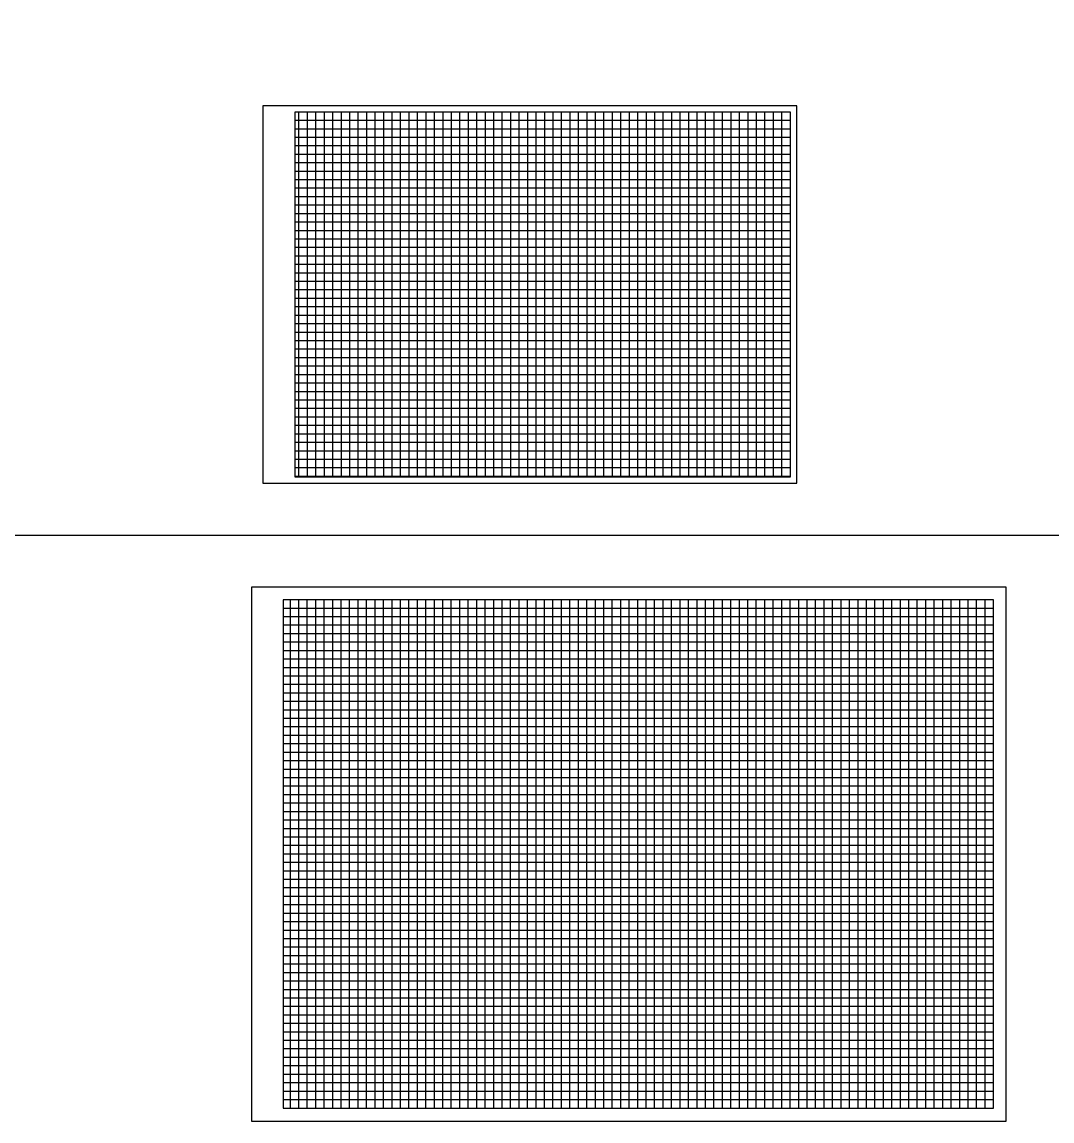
# Model space of a CAD drawing. Header units: millimetres. Extents: x 38046 to 69892, y 8139 to 15731.
# Drawn here: x 41278 to 42088, y 12161 to 13025 of the extents above; entities that cross this region are included whole.
import ezdxf

# ---------------------------------------------------------------- set-up
doc = ezdxf.new("R2010")
doc.units = ezdxf.units.MM
doc.header["$LTSCALE"] = 1000
doc.header["$MEASUREMENT"] = 0
doc.layers.get('0').update_dxf_attribs({"color": 3})
doc.layers.add('PUB_TITLE', color=4, linetype='Continuous')
doc.layers.add('图层3', color=253, linetype='Continuous')

msp = doc.modelspace()

# ---------------------------------------------------------------- linework, layer by layer
for points in [[(41495.91, 12667.57), (41495.91, 12954.57)], [(41502.57, 12667.57), (41502.57, 12954.57)], [(41509.24, 12667.57), (41509.24, 12954.57)], [(41509.24, 12667.57), (41509.24, 12954.57)], [(41515.91, 12667.57), (41515.91, 12954.57)], [(41522.57, 12667.57), (41522.57, 12954.57)], [(41529.24, 12667.57), (41529.24, 12954.57)], [(41535.91, 12667.57), (41535.91, 12954.57)], [(41542.57, 12667.57), (41542.57, 12954.57)], [(41549.24, 12667.57), (41549.24, 12954.57)], [(41555.91, 12667.57), (41555.91, 12954.57)], [(41562.57, 12667.57), (41562.57, 12954.57)], [(41569.24, 12667.57), (41569.24, 12954.57)], [(41575.91, 12667.57), (41575.91, 12954.57)], [(41582.57, 12667.57), (41582.57, 12954.57)], [(41589.24, 12667.57), (41589.24, 12954.57)], [(41589.24, 12667.57), (41589.24, 12954.57)], [(41595.91, 12667.57), (41595.91, 12954.57)], [(41602.57, 12667.57), (41602.57, 12954.57)], [(41609.24, 12667.57), (41609.24, 12954.57)], [(41623.07, 12954.57), (41615.57, 12954.57)], [(41615.91, 12667.57), (41615.91, 12954.57)], [(41615.91, 12667.57), (41615.91, 12954.57)], [(41622.57, 12667.57), (41622.57, 12954.57)], [(41629.24, 12667.57), (41629.24, 12954.57)], [(41635.91, 12667.57), (41635.91, 12954.57)], [(41642.57, 12667.57), (41642.57, 12954.57)], [(41649.24, 12667.57), (41649.24, 12954.57)], [(41655.91, 12667.57), (41655.91, 12954.57)], [(41662.57, 12667.57), (41662.57, 12954.57)], [(41669.24, 12667.57), (41669.24, 12954.57)], [(41675.91, 12667.57), (41675.91, 12954.57)], [(41682.57, 12667.57), (41682.57, 12954.57)], [(41689.24, 12667.57), (41689.24, 12954.57)], [(41695.91, 12667.57), (41695.91, 12954.57)], [(41695.91, 12667.57), (41695.91, 12954.57)], [(41702.57, 12667.57), (41702.57, 12954.57)], [(41709.24, 12667.57), (41709.24, 12954.57)], [(41715.91, 12667.57), (41715.91, 12954.57)], [(41722.57, 12667.57), (41722.57, 12954.57)], [(41729.24, 12667.57), (41729.24, 12954.57)], [(41735.91, 12667.57), (41735.91, 12954.57)], [(41742.57, 12667.57), (41742.57, 12954.57)], [(41749.24, 12667.57), (41749.24, 12954.57)], [(41755.91, 12667.57), (41755.91, 12954.57)], [(41762.57, 12667.57), (41762.57, 12954.57)], [(41769.24, 12667.57), (41769.24, 12954.57)], [(41775.91, 12667.57), (41775.91, 12954.57)], [(41782.57, 12667.57), (41782.57, 12954.57)], [(41789.24, 12667.57), (41789.24, 12954.57)], [(41795.91, 12667.57), (41795.91, 12954.57)], [(41802.57, 12667.57), (41802.57, 12954.57)], [(41809.24, 12667.57), (41809.24, 12954.57)], [(41815.91, 12667.57), (41815.91, 12954.57)], [(41822.57, 12667.57), (41822.57, 12954.57)], [(41829.24, 12667.57), (41829.24, 12954.57)], [(41835.91, 12667.57), (41835.91, 12954.57)], [(41842.57, 12667.57), (41842.57, 12954.57)], [(41849.24, 12667.57), (41849.24, 12954.57)], [(41855.91, 12667.57), (41855.91, 12954.57)], [(41862.57, 12667.57), (41862.57, 12954.57)], [(41869.24, 12667.57), (41869.24, 12954.57)], [(41875.91, 12667.57), (41875.91, 12954.57)], [(41882.57, 12791.95), (41882.57, 12954.57)], [(41882.57, 12947.9), (41492.57, 12947.9)], [(41882.57, 12941.23), (41492.57, 12941.23)], [(41882.57, 12934.57), (41492.57, 12934.57)], [(41882.57, 12927.9), (41492.57, 12927.9)], [(41882.57, 12921.23), (41492.57, 12921.23)], [(41882.57, 12914.57), (41492.57, 12914.57)], [(41882.57, 12907.9), (41492.57, 12907.9)], [(41882.57, 12901.23), (41492.57, 12901.23)], [(41882.57, 12894.57), (41492.57, 12894.57)], [(41882.57, 12887.9), (41492.57, 12887.9)], [(41882.57, 12881.23), (41492.57, 12881.23)], [(41882.57, 12874.57), (41492.57, 12874.57)], [(41882.57, 12867.9), (41492.57, 12867.9)], [(41882.57, 12861.23), (41492.57, 12861.23)], [(41882.57, 12854.57), (41492.57, 12854.57)], [(41882.57, 12847.9), (41492.57, 12847.9)], [(41882.57, 12841.23), (41492.57, 12841.23)], [(41882.57, 12834.57), (41492.57, 12834.57)], [(41882.57, 12827.9), (41492.57, 12827.9)], [(41882.57, 12821.23), (41492.57, 12821.23)], [(41882.57, 12814.57), (41492.57, 12814.57)], [(41882.57, 12807.9), (41492.57, 12807.9)], [(41882.57, 12801.23), (41492.57, 12801.23)], [(41882.57, 12794.57), (41492.57, 12794.57)], [(41882.57, 12787.9), (41492.57, 12787.9)], [(41882.57, 12781.23), (41492.57, 12781.23)], [(41882.57, 12774.57), (41492.57, 12774.57)], [(41882.57, 12767.9), (41492.57, 12767.9)], [(41882.57, 12761.23), (41492.57, 12761.23)], [(41882.57, 12754.57), (41492.57, 12754.57)], [(41882.57, 12747.9), (41492.57, 12747.9)], [(41882.57, 12741.23), (41492.57, 12741.23)], [(41882.57, 12734.57), (41492.57, 12734.57)], [(41882.57, 12727.9), (41492.57, 12727.9)], [(41882.57, 12721.23), (41492.57, 12721.23)], [(41882.57, 12714.57), (41492.57, 12714.57)], [(41882.57, 12707.9), (41492.57, 12707.9)], [(41882.57, 12701.23), (41492.57, 12701.23)], [(41882.57, 12694.57), (41492.57, 12694.57)], [(41882.57, 12687.9), (41492.57, 12687.9)], [(41882.57, 12681.23), (41492.57, 12681.23)], [(41882.57, 12674.57), (41492.57, 12674.57)], [(41882.57, 12667.9), (41492.57, 12667.9)], [(42042.46, 12564.1), (41483.46, 12564.1)], [(41489.12, 12170.77), (41489.12, 12570.77)], [(41495.79, 12170.77), (41495.79, 12570.77)], [(41502.46, 12170.77), (41502.46, 12570.77)], [(41509.12, 12170.77), (41509.12, 12570.77)], [(41515.79, 12170.77), (41515.79, 12570.77)], [(41522.46, 12170.77), (41522.46, 12570.77)], [(41529.12, 12170.77), (41529.12, 12570.77)], [(41535.79, 12170.77), (41535.79, 12570.77)], [(41542.46, 12170.77), (41542.46, 12570.77)], [(41549.12, 12170.77), (41549.12, 12570.77)], [(41555.79, 12170.77), (41555.79, 12570.77)], [(41555.79, 12170.77), (41555.79, 12570.77)], [(41562.46, 12170.77), (41562.46, 12570.77)], [(41569.12, 12170.77), (41569.12, 12570.77)], [(41575.79, 12170.77), (41575.79, 12570.77)], [(41582.46, 12170.77), (41582.46, 12570.77)], [(41582.46, 12170.77), (41582.46, 12570.77)], [(41589.12, 12170.77), (41589.12, 12570.77)], [(41595.79, 12170.77), (41595.79, 12570.77)], [(41602.46, 12170.77), (41602.46, 12570.77)], [(41609.12, 12170.77), (41609.12, 12570.77)], [(41615.79, 12170.77), (41615.79, 12570.77)], [(41622.46, 12170.77), (41622.46, 12570.77)], [(41629.12, 12170.77), (41629.12, 12570.77)], [(41635.79, 12170.77), (41635.79, 12570.77)], [(41642.46, 12170.77), (41642.46, 12570.77)], [(41649.12, 12170.77), (41649.12, 12570.77)], [(41655.79, 12170.77), (41655.79, 12570.77)], [(41655.79, 12170.77), (41655.79, 12570.77)], [(41662.46, 12170.77), (41662.46, 12570.77)], [(41669.12, 12170.77), (41669.12, 12570.77)], [(41669.12, 12170.77), (41669.12, 12570.77)], [(41675.79, 12170.77), (41675.79, 12570.77)], [(41682.46, 12170.77), (41682.46, 12570.77)], [(41689.12, 12170.77), (41689.12, 12570.77)], [(41695.79, 12170.77), (41695.79, 12570.77)], [(41702.46, 12170.77), (41702.46, 12570.77)], [(41709.12, 12170.77), (41709.12, 12570.77)], [(41715.79, 12170.77), (41715.79, 12570.77)], [(41722.46, 12170.77), (41722.46, 12570.77)], [(41729.12, 12170.77), (41729.12, 12570.77)], [(41735.79, 12170.77), (41735.79, 12570.77)], [(41742.46, 12170.77), (41742.46, 12570.77)], [(41749.12, 12170.77), (41749.12, 12570.77)], [(41749.12, 12170.77), (41749.12, 12570.77)], [(41755.79, 12170.77), (41755.79, 12570.77)], [(41762.46, 12170.77), (41762.46, 12570.77)], [(41769.12, 12170.77), (41769.12, 12570.77)], [(41775.79, 12170.77), (41775.79, 12570.77)], [(41775.79, 12170.77), (41775.79, 12570.77)], [(41782.46, 12170.77), (41782.46, 12570.77)], [(41789.12, 12170.77), (41789.12, 12570.77)], [(41795.79, 12170.77), (41795.79, 12570.77)], [(41802.46, 12170.77), (41802.46, 12570.77)], [(41809.12, 12170.77), (41809.12, 12570.77)], [(41815.79, 12170.77), (41815.79, 12570.77)], [(41822.46, 12170.77), (41822.46, 12570.77)], [(41829.12, 12170.77), (41829.12, 12570.77)], [(41835.79, 12170.77), (41835.79, 12570.77)], [(41842.46, 12170.77), (41842.46, 12570.77)], [(41849.12, 12170.77), (41849.12, 12570.77)], [(41855.79, 12170.77), (41855.79, 12570.77)], [(41855.79, 12170.77), (41855.79, 12570.77)], [(41862.46, 12170.77), (41862.46, 12570.77)], [(41869.12, 12170.77), (41869.12, 12570.77)], [(41875.79, 12170.77), (41875.79, 12570.77)], [(41882.46, 12170.77), (41882.46, 12570.77)], [(41889.12, 12170.77), (41889.12, 12570.77)], [(41895.79, 12170.77), (41895.79, 12570.77)], [(41902.46, 12170.77), (41902.46, 12570.77)], [(41909.12, 12170.77), (41909.12, 12570.77)], [(41915.79, 12170.77), (41915.79, 12570.77)], [(41922.46, 12170.77), (41922.46, 12570.77)], [(41929.12, 12170.77), (41929.12, 12570.77)], [(41935.79, 12170.77), (41935.79, 12570.77)], [(41942.46, 12170.77), (41942.46, 12570.77)], [(41949.12, 12170.77), (41949.12, 12570.77)], [(41955.79, 12170.77), (41955.79, 12570.77)], [(41962.46, 12170.77), (41962.46, 12570.77)], [(41969.12, 12170.77), (41969.12, 12570.77)], [(41975.79, 12170.77), (41975.79, 12570.77)], [(41982.46, 12170.77), (41982.46, 12570.77)], [(41989.12, 12170.77), (41989.12, 12570.77)], [(41995.79, 12170.77), (41995.79, 12570.77)], [(42002.46, 12170.77), (42002.46, 12570.77)], [(42009.12, 12170.77), (42009.12, 12570.77)], [(42015.79, 12170.77), (42015.79, 12570.77)], [(42022.46, 12170.77), (42022.46, 12570.77)], [(42029.12, 12170.77), (42029.12, 12570.77)], [(42035.79, 12170.77), (42035.79, 12570.77)], [(42042.46, 12557.44), (41483.46, 12557.44)], [(42042.46, 12550.77), (41483.46, 12550.77)], [(42042.46, 12544.1), (41483.46, 12544.1)], [(42042.46, 12537.44), (41483.46, 12537.44)], [(42042.46, 12530.77), (41483.46, 12530.77)], [(42042.46, 12524.1), (41483.46, 12524.1)], [(42042.46, 12517.44), (41483.46, 12517.44)], [(42042.46, 12510.77), (41483.46, 12510.77)], [(42042.46, 12504.1), (41483.46, 12504.1)], [(42042.46, 12497.44), (41483.46, 12497.44)], [(42042.46, 12490.77), (41483.46, 12490.77)], [(42042.46, 12484.1), (41483.46, 12484.1)], [(42042.46, 12477.44), (41483.46, 12477.44)], [(42042.46, 12470.77), (41483.46, 12470.77)], [(42042.46, 12464.1), (41483.46, 12464.1)], [(42042.46, 12457.44), (41483.46, 12457.44)], [(42042.46, 12450.77), (41483.46, 12450.77)], [(42042.46, 12444.1), (41483.46, 12444.1)], [(42042.46, 12437.44), (41483.46, 12437.44)], [(42042.46, 12430.77), (41483.46, 12430.77)], [(42042.46, 12424.1), (41483.46, 12424.1)], [(42042.46, 12417.44), (41483.46, 12417.44)], [(42042.46, 12410.77), (41483.46, 12410.77)], [(42042.46, 12404.1), (41483.46, 12404.1)], [(42042.46, 12397.44), (41483.46, 12397.44)], [(42042.46, 12390.77), (41483.46, 12390.77)], [(42042.46, 12384.1), (41483.46, 12384.1)], [(42042.46, 12377.44), (41483.46, 12377.44)], [(42042.46, 12370.77), (41483.46, 12370.77)], [(42042.46, 12364.1), (41483.46, 12364.1)], [(42042.46, 12357.44), (41483.46, 12357.44)], [(42042.46, 12350.77), (41483.46, 12350.77)], [(42042.46, 12344.1), (41483.46, 12344.1)], [(42042.46, 12337.44), (41483.46, 12337.44)], [(42042.46, 12330.77), (41483.46, 12330.77)], [(42042.46, 12324.1), (41483.46, 12324.1)], [(42042.46, 12317.44), (41483.46, 12317.44)], [(42042.46, 12310.77), (41483.46, 12310.77)], [(42042.46, 12304.1), (41483.46, 12304.1)], [(42042.46, 12297.44), (41483.46, 12297.44)], [(42042.46, 12290.77), (41483.46, 12290.77)], [(42042.46, 12284.1), (41483.46, 12284.1)], [(42042.46, 12277.44), (41483.46, 12277.44)], [(42042.46, 12270.77), (41483.46, 12270.77)], [(42042.46, 12264.1), (41483.46, 12264.1)], [(42042.46, 12257.44), (41483.46, 12257.44)], [(42042.46, 12250.77), (41483.46, 12250.77)], [(42042.46, 12244.1), (41483.46, 12244.1)], [(42042.46, 12237.44), (41483.46, 12237.44)], [(42042.46, 12230.77), (41483.46, 12230.77)], [(42042.46, 12224.1), (41483.46, 12224.1)], [(42042.46, 12217.44), (41483.46, 12217.44)], [(42042.46, 12210.77), (41483.46, 12210.77)], [(42042.46, 12204.1), (41483.46, 12204.1)], [(42042.46, 12197.44), (41483.46, 12197.44)], [(42042.46, 12190.77), (41483.46, 12190.77)], [(42042.46, 12184.1), (41483.46, 12184.1)], [(42042.46, 12184.1), (41483.46, 12184.1)], [(42042.46, 12177.44), (41483.46, 12177.44)]]:
    msp.add_lwpolyline(points)
at = {"layer": 'PUB_TITLE'}
for points in [[(41467.57, 12662.57), (41887.57, 12662.57), (41887.57, 12959.57), (41467.57, 12959.57)], [(41492.57, 12667.57), (41882.57, 12667.57), (41882.57, 12954.57), (41492.57, 12954.57)], [(41458.46, 12160.77), (42052.46, 12160.77), (42052.46, 12580.77), (41458.46, 12580.77)], [(41483.46, 12170.77), (42042.46, 12170.77), (42042.46, 12570.77), (41483.46, 12570.77)]]:
    msp.add_lwpolyline(points, close=True, dxfattribs=at)
at = {"layer": '图层3', "color": 1}
msp.add_lwpolyline([(38045.89, 13396.86), (46412.98, 13396.86), (46412.98, 12621.35), (38045.89, 12621.35)], close=True, dxfattribs=at)

doc.saveas('drawing.dxf')
